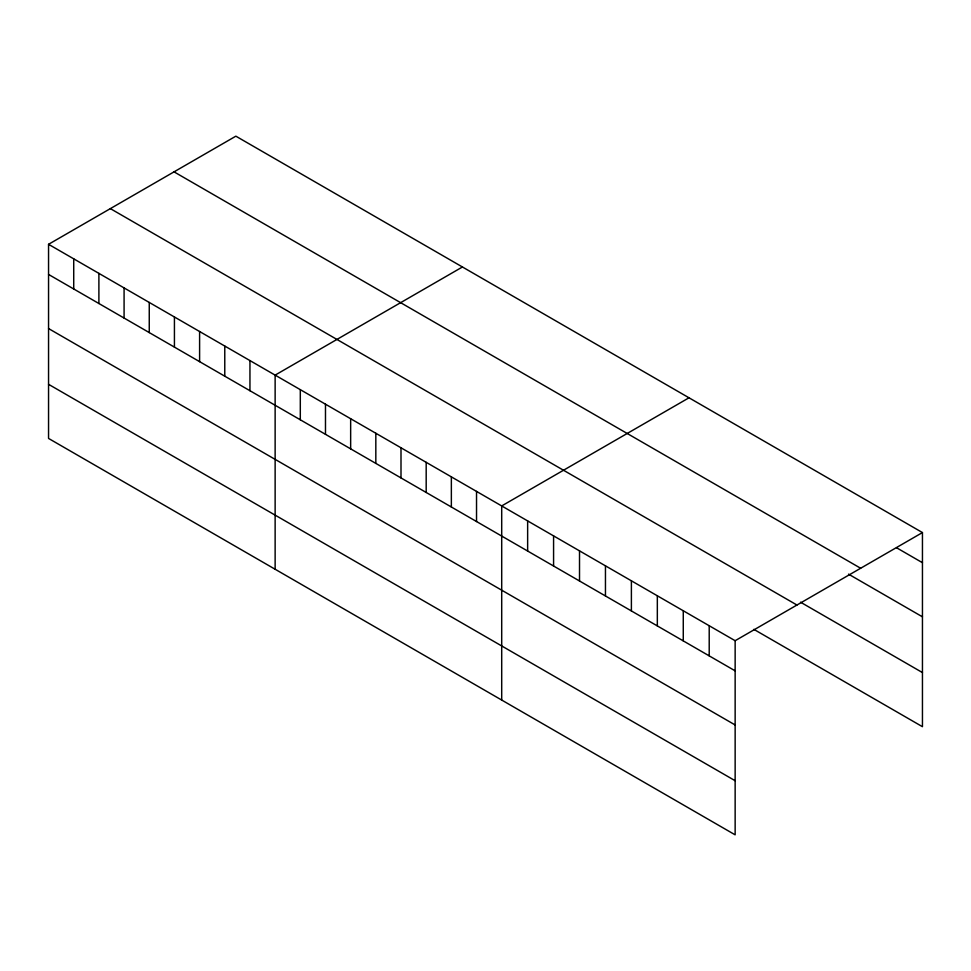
<?xml version="1.0" encoding="UTF-8"?>
<svg xmlns="http://www.w3.org/2000/svg" width="971" height="971" viewBox="0 0 971 971"><rect width="100%" height="100%" fill="white"/><g stroke="black" fill="none" stroke-linecap="round" stroke-linejoin="round"><path stroke-width="1.46" d="M48.55 244.304L735.144 640.714L735.144 834.829L48.55 438.431L48.55 244.304L235.856 136.171L922.45 532.569L922.45 726.696L753.848 629.354M462.427 266.989L275.133 375.122L275.133 569.237M689.009 397.794L501.704 505.927L501.704 700.055M735.144 640.714L922.45 532.569M896.512 547.729L922.45 562.707M174.04 171.855L860.646 568.253M848.52 574.14L922.45 616.828M800.541 602.19L922.45 672.575M110.354 208.619L796.96 605.03M48.55 274.441L735.144 670.84M48.55 328.55L735.144 724.961M48.55 384.31L735.144 780.72M709.206 625.737L709.206 655.874M683.268 610.759L683.268 640.896M657.331 595.781L657.331 625.919M631.393 580.816L631.393 610.941M605.455 565.838L605.455 595.963M579.517 550.86L579.517 580.998M553.579 535.883L553.579 566.02M527.641 520.905L527.641 551.043M476.53 491.399L476.53 521.536M451.357 476.858L451.357 506.996M426.184 462.33L426.184 492.467M400.999 447.789L400.999 477.926M375.826 433.26L375.826 463.398M350.652 418.719L350.652 448.857M325.479 404.191L325.479 434.328M300.306 389.65L300.306 419.788M249.948 360.581L249.948 390.718M224.774 346.052L224.774 376.19M199.601 331.512L199.601 361.649M174.428 316.983L174.428 347.108M149.255 302.442L149.255 332.58M124.082 287.914L124.082 318.039M98.896 273.373L98.896 303.51M73.723 258.844L73.723 288.97"/></g></svg>
